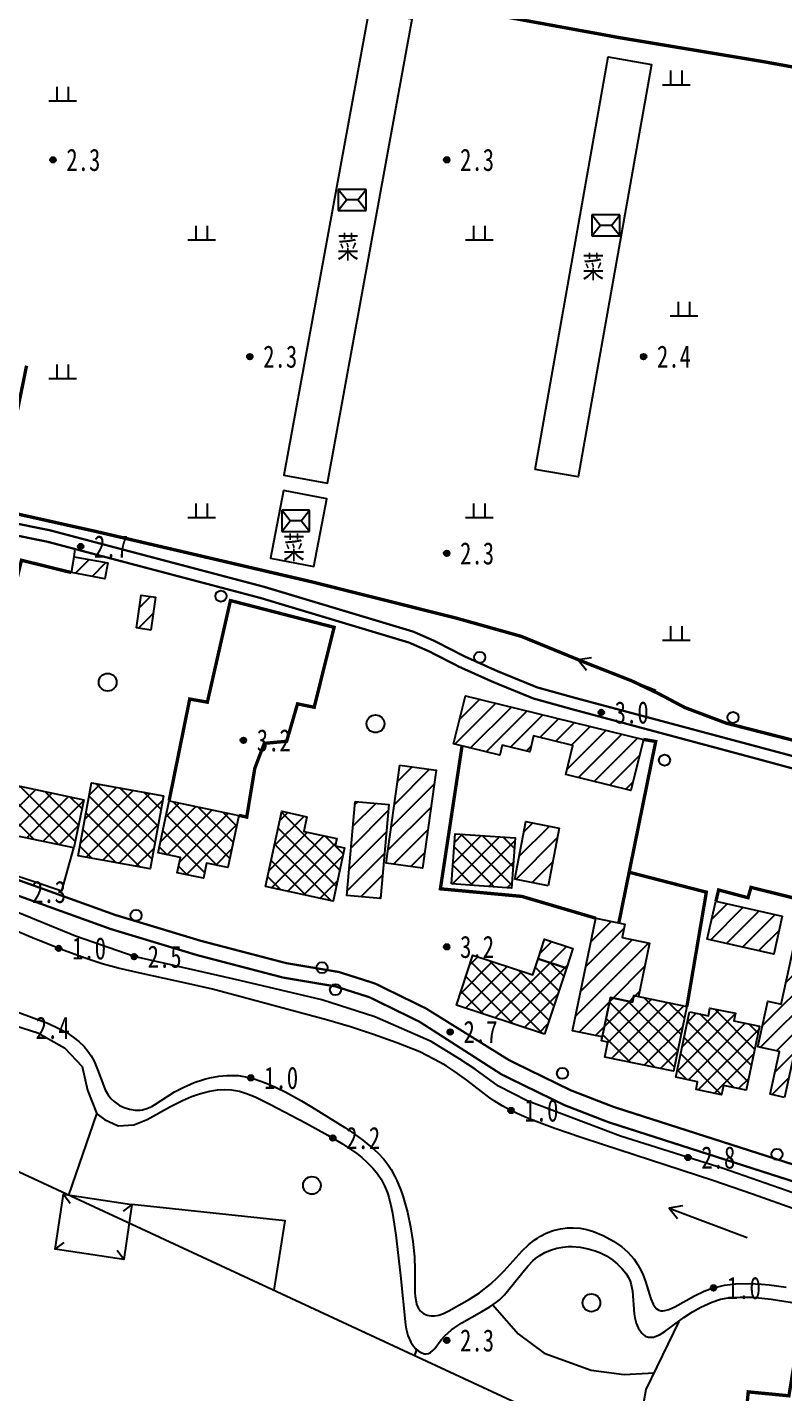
# Model space of a CAD drawing. Header units: metres. Extents: x 494039 to 619385, y 3351420 to 3402703.
# Drawn here: x 587163.4 to 587299.5, y 3393481.8 to 3393727.7 of the extents above; entities that cross this region are included whole.
import ezdxf
from ezdxf.enums import TextEntityAlignment as Align

# ---------------------------------------------------------------- set-up
doc = ezdxf.new("R2010")
doc.units = ezdxf.units.M
for name, pattern in [('2430', [0]), ('2450', [0]), ('4410a', [0]), ('8521', [0]), ('8522', [0]), ('9610', [0])]:
    doc.linetypes.add(name, pattern=pattern)
for name, color, linetype in [('210100', 130, 'Continuous'), ('220200', 130, 'Continuous'), ('261301', 141, 'Continuous'), ('310300', 8, 'Continuous'), ('310500', 8, 'Continuous'), ('310600', 8, 'Continuous'), ('330400', 8, 'Continuous'), ('380201', 8, '2430'), ('380202', 8, '2450'), ('420500', 8, 'Continuous'), ('440100', 8, 'Continuous'), ('510301', 8, 'Continuous'), ('720100', 8, 'Continuous'), ('760201', 8, '8521'), ('760202', 8, '8522'), ('810100', 8, '9610'), ('810302', 8, 'Continuous'), ('810501', 8, 'Continuous'), ('范围线', 8, 'Continuous')]:
    doc.layers.add(name, color=color, linetype=linetype)
pattern_1 = [(45, (0, 0), (-1.767766953, 1.767766953), []), (135, (0, 0), (-1.767766953, -1.767766953), [])]
pattern_2 = [(45, (0, 0), (-1.767766953, 1.767766953), [])]

# ---------------------------------------------------------------- blocks, each defined once
blk = doc.blocks.new('gc170')
at = {"linetype": 'Continuous'}
blk.add_circle((0, 0), 0.5, dxfattribs=at)
blk = doc.blocks.new('gu')
at = {"flags": 128}
for points in [[(3.75, 0), (-3.75, 0)], [(2.71, -0.6), (3.75, 0), (3.75, 0), (2.71, 0.6)]]:
    blk.add_lwpolyline(points, dxfattribs=at)
blk = doc.blocks.new('p_point')
for radius in [0.25, 0.2, 0.15, 0.1, 0.05]:
    blk.add_circle((0, 0), radius)
blk.add_point((0, 0))
blk = doc.blocks.new('v1')
blk.add_circle((0, 0), 0.8)
blk = doc.blocks.new('vm')
at = {"linetype": 'Continuous'}
for p, q in [((-0.5, 0), (-0.5, 1.3)), ((0.5, 1.3), (0.5, 0)), ((1.25, 0), (-1.25, 0))]:
    blk.add_line(p, q, dxfattribs=at)
blk = doc.blocks.new('mf')
for p, q in [((1.25, 0.95), (-1.25, 0.95)), ((-1.25, 0.95), (-1.25, -0.95)), ((0.5, 0), (-0.5, 0)), ((1.25, -0.95), (1.25, 0.95)), ((-1.25, -0.95), (1.25, -0.95))]:
    blk.add_line(p, q)
at = {"flags": 128}
for points in [[(-1.25, -0.95), (-0.5, 0), (-1.25, 0.95)], [(1.25, -0.95), (0.5, 0), (1.25, 0.95)]]:
    blk.add_lwpolyline(points, dxfattribs=at)
blk = doc.blocks.new('1-3&1-4')
at = {"layer": '310300', "linetype": 'Continuous'}
h = blk.add_hatch(dxfattribs=at)
h.set_pattern_fill('ANSI31', color=8, scale=20, style=0)
h.set_pattern_definition(pattern_2)
h.paths.add_polyline_path([(587177.8741, 3393631.2421), (587177.3479, 3393628.3826), (587171.3065, 3393629.4942), (587171.8326, 3393632.3536)])
h = blk.add_hatch(dxfattribs=at)
h.set_pattern_fill('ANSI31', color=8, scale=20, style=0)
h.set_pattern_definition(pattern_2)
h.paths.add_polyline_path([(587185.5924, 3393619.152), (587183.0071, 3393619.53), (587183.8677, 3393625.4155), (587186.453, 3393625.0375)])
h = blk.add_hatch(dxfattribs=at)
h.set_pattern_fill('ANSI31', color=8, scale=20, style=0)
h.set_pattern_definition(pattern_2)
h.paths.add_polyline_path([(587274.2377, 3393599.4485), (587271.979, 3393590.2658), (587260.2621, 3393593.1479), (587261.5503, 3393598.385), (587254.4999, 3393600.1193), (587253.7845, 3393597.2108), (587248.8429, 3393598.4263), (587248.4018, 3393596.633), (587240.0982, 3393598.6755), (587242.2252, 3393607.3228)])
h = blk.add_hatch(dxfattribs=at)
h.set_pattern_fill('ANSI31', color=8, scale=20, style=0)
h.set_pattern_definition(pattern_2)
h.paths.add_polyline_path([(587230.4251, 3393594.8269), (587236.9621, 3393593.908), (587234.4814, 3393576.2608), (587227.9444, 3393577.1797)])
h = blk.add_hatch(dxfattribs=at)
h.set_pattern_fill('ANSI31', color=8, scale=20, style=0)
h.set_pattern_definition(pattern_2)
h.paths.add_polyline_path([(587222.3828, 3393588.2621), (587228.46, 3393587.7148), (587226.9377, 3393570.8099), (587220.8604, 3393571.3572)])
h = blk.add_hatch(dxfattribs=at)
h.set_pattern_fill('ANSI31', color=8, scale=20, style=0)
h.set_pattern_definition(pattern_2)
h.paths.add_polyline_path([(587257.1035, 3393573.1105), (587251.119, 3393574.2601), (587253.1148, 3393584.6496), (587259.0993, 3393583.4999)])
h = blk.add_hatch(dxfattribs=at)
h.set_pattern_fill('ANSI31', color=8, scale=20, style=0)
h.set_pattern_definition(pattern_2)
h.paths.add_polyline_path([(587299.2383, 3393567.6405), (587297.6933, 3393560.7711), (587285.7508, 3393563.4572), (587287.2958, 3393570.3266)])
h = blk.add_hatch(dxfattribs=at)
h.set_pattern_fill('ANSI31', color=8, scale=20, style=0)
h.set_pattern_definition(pattern_2)
h.paths.add_polyline_path([(587272.5024, 3393553.341), (587272.2593, 3393552.1678), (587268.3108, 3393552.9861), (587266.8425, 3393545.9012), (587261.5161, 3393547.005), (587265.7111, 3393567.248), (587270.8991, 3393566.1728), (587270.4011, 3393563.7694), (587275.3423, 3393562.7455), (587273.3567, 3393553.164)])
h = blk.add_hatch(dxfattribs=at)
h.set_pattern_fill('ANSI31', color=8, scale=20, style=0)
h.set_pattern_definition(pattern_2)
h.paths.add_polyline_path([(587299.63, 3393534.9923), (587297.039, 3393535.5584), (587298.7172, 3393543.2397), (587294.8147, 3393544.0924), (587296.6148, 3393552.3317), (587299.0401, 3393551.8018), (587302.3288, 3393566.8542), (587308.2427, 3393565.5621), (587305.1448, 3393551.3829), (587303.2992, 3393551.7861)])
h = blk.add_hatch(dxfattribs=at)
h.set_pattern_fill('ANSI31', color=8, scale=20, style=0)
h.set_pattern_definition(pattern_2)
h.paths.add_polyline_path([(587255.3164, 3393559.9523), (587256.4757, 3393563.4594), (587261.5534, 3393561.7809), (587260.3941, 3393558.2738)])
at = {"layer": '310500', "linetype": 'Continuous'}
h = blk.add_hatch(dxfattribs=at)
h.set_pattern_fill('ANSI37', color=8, scale=20, style=0)
h.set_pattern_definition(pattern_1)
h.paths.add_polyline_path([(587173.5797, 3393588.5916), (587171.735, 3393579.9094), (587159.6431, 3393582.4785), (587161.4878, 3393591.1607)])
h = blk.add_hatch(dxfattribs=at)
h.set_pattern_fill('ANSI37', color=8, scale=20, style=0)
h.set_pattern_definition(pattern_1)
h.paths.add_polyline_path([(587187.905, 3393589.3011), (587185.5126, 3393576.1354), (587172.5358, 3393578.4935), (587174.9283, 3393591.6592)])
h = blk.add_hatch(dxfattribs=at)
h.set_pattern_fill('ANSI37', color=8, scale=20, style=0)
h.set_pattern_definition(pattern_1)
h.paths.add_polyline_path([(587201.46, 3393585.7794), (587199.4945, 3393576.3599), (587195.6268, 3393577.1669), (587195.0646, 3393574.4726), (587190.3638, 3393575.4534), (587190.9305, 3393578.1695), (587186.9356, 3393579.0031), (587188.8965, 3393588.4009)])
h = blk.add_hatch(dxfattribs=at)
h.set_pattern_fill('ANSI37', color=8, scale=20, style=0)
h.set_pattern_definition(pattern_1)
h.paths.add_polyline_path([(587206.2417, 3393572.9442), (587209.1597, 3393586.5078), (587213.6961, 3393585.5318), (587213.126, 3393582.8815), (587219.081, 3393581.6004), (587218.7929, 3393580.2612), (587220.4524, 3393579.9042), (587218.3926, 3393570.33)])
h = blk.add_hatch(dxfattribs=at)
h.set_pattern_fill('ANSI37', color=8, scale=20, style=0)
h.set_pattern_definition(pattern_1)
h.paths.add_polyline_path([(587239.7116, 3393573.4246), (587240.3443, 3393582.4634), (587251.1629, 3393581.7061), (587250.5302, 3393572.6673)])
h = blk.add_hatch(dxfattribs=at)
h.set_pattern_fill('ANSI37', color=8, scale=20, style=0)
h.set_pattern_definition(pattern_1)
h.paths.add_polyline_path([(587256.4603, 3393546.3735), (587240.5891, 3393551.6199), (587243.5594, 3393560.6055), (587254.3529, 3393557.0376), (587255.3164, 3393559.9523), (587260.3941, 3393558.2738)])
h = blk.add_hatch(dxfattribs=at)
h.set_pattern_fill('ANSI37', color=8, scale=20, style=0)
h.set_pattern_definition(pattern_1)
h.paths.add_polyline_path([(587282.0739, 3393551.3575), (587279.6577, 3393539.6983), (587267.3199, 3393542.2551), (587267.8736, 3393544.9273), (587266.6915, 3393545.1723), (587268.3108, 3393552.9861), (587272.2593, 3393552.1678), (587272.5024, 3393553.341)])
h = blk.add_hatch(dxfattribs=at)
h.set_pattern_fill('ANSI37', color=8, scale=20, style=0)
h.set_pattern_definition(pattern_1)
h.paths.add_polyline_path([(587282.5399, 3393550.4032), (587285.9441, 3393549.6977), (587286.231, 3393551.0823), (587290.7964, 3393550.1362), (587290.5104, 3393548.7561), (587295.1524, 3393547.7941), (587292.7671, 3393536.2835), (587288.6669, 3393537.1332), (587288.3243, 3393535.48), (587283.7142, 3393536.4354), (587283.9971, 3393537.8007), (587280.0958, 3393538.6092)])
at = {"layer": '210100', "color": 141, "linetype": 'Continuous', "flags": 128}
for points in [[(587234.0068, 3393543.1965), (587229.8493, 3393544.8076), (587225.6682, 3393546.3464), (587221.545, 3393547.7065), (587217.1902, 3393548.9753), (587196.6807, 3393554.4546), (587192.4626, 3393555.4707), (587183.6608, 3393557.3398), (587179.7406, 3393558.2541), (587176.8778, 3393559.046), (587173.8094, 3393560.0472), (587170.0172, 3393561.4395), (587164.7556, 3393563.542), (587158.0344, 3393566.3812)], [(587161.554, 3393550.4013), (587167.1889, 3393548.2857), (587168.9546, 3393547.4841), (587170.5414, 3393546.6023), (587171.6259, 3393545.8672), (587172.6499, 3393545.0438), (587173.5928, 3393544.1327), (587174.2732, 3393543.3391), (587174.8729, 3393542.4847), (587175.4007, 3393541.5195), (587176.0172, 3393540.0307), (587177.1257, 3393537.0006), (587177.4152, 3393536.3645), (587177.9209, 3393535.4659), (587178.4299, 3393534.7839), (587178.983, 3393534.229), (587179.9622, 3393533.55), (587180.7909, 3393533.1592), (587181.7659, 3393532.8563), (587182.7595, 3393532.7066), (587183.6807, 3393532.7227), (587184.0925, 3393532.7852), (587184.8913, 3393533.0019), (587185.7899, 3393533.3817), (587186.2916, 3393533.6466), (587189.8817, 3393535.9732), (587191.3995, 3393536.7996), (587193.4312, 3393537.6646), (587195.2853, 3393538.2583), (587196.222, 3393538.4929), (587197.8668, 3393538.7977), (587199.2739, 3393538.941), (587199.9736, 3393538.967), (587201.36, 3393538.9156), (587202.9594, 3393538.6667), (587204.2188, 3393538.3431), (587206.0813, 3393537.6972), (587207.9192, 3393536.905), (587210.0395, 3393535.8492), (587212.7372, 3393534.3539), (587214.5212, 3393533.3038), (587220.53, 3393529.5704), (587221.806, 3393528.7128), (587223.7803, 3393527.2835), (587225.8569, 3393525.5512), (587226.5023, 3393524.9333), (587227.5103, 3393523.8449), (587228.2433, 3393522.9104), (587228.8408, 3393522.0051), (587229.5401, 3393520.7282), (587229.8821, 3393520.0051), (587230.5875, 3393518.2734), (587230.9389, 3393517.271), (587231.7965, 3393514.3115), (587232.3611, 3393511.7187), (587232.7783, 3393509.0695), (587233.0483, 3393506.2954), (587233.1418, 3393503.9266), (587233.1323, 3393499.8367), (587233.1748, 3393499.2026), (587233.332, 3393498.1626), (587233.4404, 3393497.7526), (587233.689, 3393497.1297), (587234.1208, 3393496.5025), (587234.7285, 3393496.0358), (587235.3411, 3393495.7998), (587236.0634, 3393495.68), (587236.6479, 3393495.6795), (587237.4314, 3393495.8116), (587238.2522, 3393496.0967), (587239.255, 3393496.5958), (587242.9771, 3393498.6828), (587244.7754, 3393499.828), (587246.7564, 3393501.3935), (587248.1311, 3393502.667), (587249.1888, 3393503.7549), (587252.4366, 3393507.3586), (587253.5428, 3393508.4305), (587254.5991, 3393509.2918), (587255.1619, 3393509.6794), (587255.72, 3393510.0154), (587256.7782, 3393510.5414), (587258.0167, 3393511.0042), (587259.3007, 3393511.3314), (587260.6104, 3393511.5098), (587261.607, 3393511.5346), (587262.841, 3393511.4285), (587264.0634, 3393511.1899), (587265.2671, 3393510.8381), (587267.0197, 3393510.1308), (587268.8586, 3393509.1317), (587270.3737, 3393508.0665), (587271.3704, 3393507.1938), (587272.5603, 3393505.8661), (587273.2493, 3393504.8722), (587273.5621, 3393504.3367), (587274.1219, 3393503.1766), (587274.6084, 3393501.829), (587275.5694, 3393498.7041), (587275.9803, 3393497.7653), (587276.3453, 3393497.2055), (587276.5518, 3393496.9842), (587277.03, 3393496.6792), (587277.4217, 3393496.5879), (587277.7417, 3393496.5812), (587278.0818, 3393496.6215), (587278.8139, 3393496.8231), (587279.8747, 3393497.2867), (587283.456, 3393499.2907), (587285.1536, 3393500.0893), (587286.6476, 3393500.6349), (587287.3837, 3393500.8521), (587288.8466, 3393501.1875), (587290.9043, 3393501.4558), (587293.3189, 3393501.5081), (587295.5074, 3393501.3824), (587296.8878, 3393501.2419), (587299.9402, 3393500.8065)]]:
    blk.add_lwpolyline(points, dxfattribs=at)
at = {"layer": '210100', "color": 141, "linetype": 'Continuous', "elevation": 1.1471, "flags": 128}
blk.add_lwpolyline([(587314.6453, 3393510.1912), (587293.8936, 3393517.5474), (587286.7435, 3393520.0275), (587267.0879, 3393526.4283), (587263.0276, 3393527.7716), (587258.3124, 3393529.4028), (587254.9737, 3393530.6542), (587252.8727, 3393531.5168), (587250.6435, 3393532.5351), (587248.8182, 3393533.4893), (587247.3901, 3393534.352), (587246.4099, 3393535.0261), (587242.459, 3393538.122), (587240.4014, 3393539.6278), (587238.7654, 3393540.6604), (587237.6924, 3393541.2678), (587234.0068, 3393543.1965)], dxfattribs=at)
at = {"layer": '220200', "color": 141, "linetype": 'Continuous', "const_width": 0.6, "elevation": 2.7528, "flags": 128}
blk.add_lwpolyline([(586975.3029, 3393854.1911), (586971.4766, 3393780.7536), (586971.2486, 3393778.3995), (586991.7256, 3393775.148), (587049.5524, 3393766.222), (587119.0809, 3393753.5581), (587189.5482, 3393740.4856), (587270.1814, 3393725.7631), (587296.1809, 3393721.4279), (587344.5556, 3393712.5714)], dxfattribs=at)
at = {"layer": '220200', "color": 141, "linetype": 'Continuous', "const_width": 0.6, "flags": 128}
blk.add_lwpolyline([(587318.4405, 3393594.8861), (587289.1028, 3393602.395), (587281.6946, 3393605.1923), (587277.0267, 3393607.6764), (587272.122, 3393610.0087), (587264.1733, 3393613.1275), (587252.2926, 3393617.9999), (587240.6333, 3393621.2773), (587214.6617, 3393627.8006), (587175.6448, 3393636.9133), (587157.985, 3393640.8466), (587163.2455, 3393666.7395)], dxfattribs=at)
at = {"layer": '310300', "color": 8, "linetype": 'Continuous', "flags": 128}
for points, elevation in [([(587177.8741, 3393631.2421), (587177.3479, 3393628.3826), (587171.3065, 3393629.4942), (587171.8326, 3393632.3536)], 5.6739), ([(587299.2383, 3393567.6405), (587297.6933, 3393560.7711), (587285.7508, 3393563.4572), (587287.2958, 3393570.3266)], 6.3253), ([(587255.3164, 3393559.9523), (587256.4757, 3393563.4594), (587261.5534, 3393561.7809), (587260.3941, 3393558.2738)], 6.3996)]:
    blk.add_lwpolyline(points, close=True, dxfattribs=dict(at, elevation=elevation))
for points in [[(587185.5924, 3393619.152), (587183.0071, 3393619.53), (587183.8677, 3393625.4155), (587186.453, 3393625.0375)], [(587274.2377, 3393599.4485), (587271.979, 3393590.2658), (587260.2621, 3393593.1479), (587261.5503, 3393598.385), (587254.4999, 3393600.1193), (587253.7845, 3393597.2108), (587248.8429, 3393598.4263), (587248.4018, 3393596.633), (587240.0982, 3393598.6755), (587242.2252, 3393607.3228)], [(587230.4251, 3393594.8269), (587236.9621, 3393593.908), (587234.4814, 3393576.2608), (587227.9444, 3393577.1797)], [(587222.3828, 3393588.2621), (587228.46, 3393587.7148), (587226.9377, 3393570.8099), (587220.8604, 3393571.3572)], [(587257.1035, 3393573.1105), (587251.119, 3393574.2601), (587253.1148, 3393584.6496), (587259.0993, 3393583.4999)], [(587272.5024, 3393553.341), (587272.2593, 3393552.1678), (587268.3108, 3393552.9861), (587266.8425, 3393545.9012), (587261.5161, 3393547.005), (587265.7111, 3393567.248), (587270.8991, 3393566.1728), (587270.4011, 3393563.7694), (587275.3423, 3393562.7455), (587273.3567, 3393553.164)], [(587299.63, 3393534.9923), (587297.039, 3393535.5584), (587298.7172, 3393543.2397), (587294.8147, 3393544.0924), (587296.6148, 3393552.3317), (587299.0401, 3393551.8018), (587302.3288, 3393566.8542), (587308.2427, 3393565.5621), (587305.1448, 3393551.3829), (587303.2992, 3393551.7861)]]:
    blk.add_lwpolyline(points, close=True, dxfattribs=at)
at = {"layer": '310500', "color": 8, "linetype": 'Continuous', "flags": 128}
for points, elevation in [([(587173.5797, 3393588.5916), (587171.735, 3393579.9094), (587159.6431, 3393582.4785), (587161.4878, 3393591.1607)], 10.0063), ([(587187.905, 3393589.3011), (587185.5126, 3393576.1354), (587172.5358, 3393578.4935), (587174.9283, 3393591.6592)], 14.4156), ([(587206.2417, 3393572.9442), (587209.1597, 3393586.5078), (587213.6961, 3393585.5318), (587213.126, 3393582.8815), (587219.081, 3393581.6004), (587218.7929, 3393580.2612), (587220.4524, 3393579.9042), (587218.3926, 3393570.33)], 10.9493), ([(587239.7116, 3393573.4246), (587240.3443, 3393582.4634), (587251.1629, 3393581.7061), (587250.5302, 3393572.6673)], 15.0018), ([(587282.0739, 3393551.3575), (587279.6577, 3393539.6983), (587267.3199, 3393542.2551), (587267.8736, 3393544.9273), (587266.6915, 3393545.1723), (587268.3108, 3393552.9861), (587272.2593, 3393552.1678), (587272.5024, 3393553.341)], 13.6747)]:
    blk.add_lwpolyline(points, close=True, dxfattribs=dict(at, elevation=elevation))
for points in [[(587201.46, 3393585.7794), (587199.4945, 3393576.3599), (587195.6268, 3393577.1669), (587195.0646, 3393574.4726), (587190.3638, 3393575.4534), (587190.9305, 3393578.1695), (587186.9356, 3393579.0031), (587188.8965, 3393588.4009)], [(587256.4603, 3393546.3735), (587240.5891, 3393551.6199), (587243.5594, 3393560.6055), (587254.3529, 3393557.0376), (587255.3164, 3393559.9523), (587260.3941, 3393558.2738)], [(587282.5399, 3393550.4032), (587285.9441, 3393549.6977), (587286.231, 3393551.0823), (587290.7964, 3393550.1362), (587290.5104, 3393548.7561), (587295.1524, 3393547.7941), (587292.7671, 3393536.2835), (587288.6669, 3393537.1332), (587288.3243, 3393535.48), (587283.7142, 3393536.4354), (587283.9971, 3393537.8007), (587280.0958, 3393538.6092)]]:
    blk.add_lwpolyline(points, close=True, dxfattribs=at)
at = {"layer": '310600', "color": 8, "linetype": 'Continuous'}
for p, q in [((587169.8795, 3393517.5643), (587171.0682, 3393515.9559)), ((587182.2137, 3393515.7135), (587180.6053, 3393514.5248)), ((587168.3926, 3393507.6551), (587170.001, 3393508.8438)), ((587180.7268, 3393505.8043), (587179.5381, 3393507.4127))]:
    blk.add_line(p, q, dxfattribs=at)
at = {"layer": '310600', "color": 8, "linetype": 'Continuous', "elevation": 7.04, "flags": 128}
blk.add_lwpolyline([(587182.2137, 3393515.7135), (587180.7268, 3393505.8043), (587168.3926, 3393507.6551), (587169.8795, 3393517.5643)], close=True, dxfattribs=at)
at = {"layer": '330400', "color": 8, "linetype": 'Continuous', "flags": 128}
blk.add_lwpolyline([(587224.8098, 3393730.5741), (587209.5666, 3393647.0327), (587217.3749, 3393645.608), (587232.618, 3393729.1494)], close=True, dxfattribs=at)
for points, elevation in [([(587254.7534, 3393648.0803), (587267.917, 3393722.3648), (587275.6974, 3393720.9861), (587262.5338, 3393646.7016)], 3.7843), ([(587209.5061, 3393644.2623), (587207.1642, 3393632.1121), (587214.9644, 3393630.6087), (587217.3063, 3393642.7589)], 3.814)]:
    blk.add_lwpolyline(points, close=True, dxfattribs=dict(at, elevation=elevation))
at = {"layer": '380201', "color": 8, "linetype": '2430', "const_width": 0.6, "flags": 128}
for points in [[(587171.3065, 3393629.4942), (587162.3288, 3393631.7117), (587153.4627, 3393594.8026)], [(587201.46, 3393585.7794), (587202.8646, 3393585.4608), (587204.3109, 3393594.229), (587206.0178, 3393598.7388), (587210.049, 3393599.1193), (587212.005, 3393605.8548), (587215.0052, 3393605.2397), (587218.5899, 3393619.637), (587199.9323, 3393624.4576), (587195.7815, 3393606.1554), (587192.6092, 3393606.7268), (587188.8965, 3393588.4009)], [(587269.8228, 3393566.3959), (587276.4613, 3393599.0763), (587274.2377, 3393599.4485)], [(587282.0739, 3393551.3575), (587285.5754, 3393571.9481), (587271.6799, 3393575.5381)], [(587314.6076, 3393574.3073), (587310.3053, 3393575.3611), (587308.8787, 3393569.0029), (587293.6121, 3393572.8152), (587293.0819, 3393570.9463), (587287.7776, 3393572.3479), (587287.2958, 3393570.3266)], [(587292.5862, 3393476.3636), (587293.1075, 3393481.9746), (587300.4328, 3393481.2703), (587303.1072, 3393497.6171)]]:
    blk.add_lwpolyline(points, dxfattribs=at)
at = {"layer": '380201', "color": 8, "linetype": '2430', "const_width": 0.6, "elevation": 6.1478, "flags": 128}
blk.add_lwpolyline([(587241.6149, 3393598.3024), (587237.7144, 3393572.5489), (587252.347, 3393571.1927), (587265.7111, 3393567.248)], dxfattribs=at)
at = {"layer": '380202', "color": 8, "linetype": '2450', "flags": 128}
blk.add_lwpolyline([(587159.2566, 3393575.693), (587169.5944, 3393572.1759), (587171.735, 3393579.9094)], dxfattribs=at)
for points, elevation in [([(587207.7951, 3393500.2679), (587209.7545, 3393512.7935), (587182.2137, 3393515.7135)], 5.2912), ([(587280.5935, 3393494.6723), (587274.7054, 3393482.3846), (587272.7001, 3393471.154), (587269.8123, 3393465.5638), (587271.0899, 3393463.7807), (587289.6748, 3393459.8879), (587291.1616, 3393465.9808)], 4.8986)]:
    blk.add_lwpolyline(points, dxfattribs=dict(at, elevation=elevation))
at = {"layer": '420500', "color": 8, "linetype": 'Continuous', "const_width": 0.4, "flags": 128}
for points in [[(587037.8477, 3393609.3694), (587044.7478, 3393609.1878), (587061.1886, 3393606.8138), (587083.9092, 3393601.711), (587112.839, 3393593.2635), (587128.8344, 3393588.1368), (587145.469, 3393580.7992), (587160.0255, 3393574.7599), (587179.2385, 3393567.8336), (587194.6601, 3393563.1716), (587209.9942, 3393559.1647), (587219.4299, 3393557.5772), (587225.9361, 3393555.5069), (587235.1197, 3393551.0106)], [(587233.9506, 3393548.6227), (587224.943, 3393553.0328), (587218.8031, 3393554.9866), (587209.4365, 3393556.5625), (587193.9391, 3393560.612), (587178.4024, 3393565.3089), (587159.0648, 3393572.2801), (587144.4225, 3393578.3549), (587127.8904, 3393585.6475), (587112.0605, 3393590.7211), (587083.2446, 3393599.1353), (587060.7066, 3393604.1972), (587044.522, 3393606.5341), (587039.6762, 3393606.8699), (587036.3143, 3393606.1337)], [(587235.1197, 3393551.0106), (587250.1707, 3393541.6484), (587261.1665, 3393536.278), (587268.8956, 3393533.2811), (587314.4543, 3393518.6588), (587320.287, 3393515.9292), (587327.7392, 3393512.2277), (587333.8717, 3393509.7501), (587353.6174, 3393505.3435), (587366.6531, 3393501.6932), (587379.6963, 3393495.836), (587388.2665, 3393492.7859), (587400.5658, 3393489.8577), (587418.67, 3393485.3779), (587433.0359, 3393482.9835)], [(587432.5588, 3393480.1207), (587418.082, 3393482.5336), (587399.8812, 3393487.0373), (587387.4414, 3393489.9989), (587378.6136, 3393493.1408), (587365.6618, 3393498.9569), (587352.9095, 3393502.5279), (587333.0062, 3393506.9696), (587326.5483, 3393509.5787), (587319.0262, 3393513.3149), (587313.3946, 3393515.9503), (587267.9257, 3393530.5443), (587260.003, 3393533.6164), (587248.7637, 3393539.1056), (587233.9506, 3393548.6227)]]:
    blk.add_lwpolyline(points, dxfattribs=at)
at = {"layer": '440100', "color": 8, "linetype": '4410a', "const_width": 0.4, "flags": 128}
blk.add_lwpolyline([(587026.8139, 3393614.1173), (587029.1927, 3393616.094), (587029.9049, 3393617.9837), (587036.467, 3393651.3863), (587038.5062, 3393661.4203), (587039.3919, 3393661.9094), (587072.9448, 3393656.6953), (587084.8762, 3393655.2802), (587098.165, 3393653.9451), (587111.0781, 3393646.8543), (587119.313, 3393644.4432), (587136.4676, 3393640.2059), (587138.5615, 3393640.278), (587143.292, 3393640.8233), (587149.9519, 3393640.652), (587167.4826, 3393637.0957), (587205.9826, 3393626.9285), (587232.8366, 3393618.8582), (587236.66, 3393617.1766), (587242.0486, 3393614.4094), (587248.0634, 3393611.7091), (587255.1371, 3393608.818), (587262.0558, 3393606.8982), (587316.3925, 3393592.3658)], dxfattribs=at)
at = {"layer": '440100', "color": 8, "linetype": 'Continuous', "const_width": 0.4, "flags": 128}
blk.add_lwpolyline([(587030.7246, 3393610.1153), (587031.5982, 3393614.2133), (587031.9387, 3393617.405), (587038.5334, 3393650.9734), (587039.78, 3393659.7166), (587072.6588, 3393654.6073), (587084.6477, 3393653.1853), (587097.5257, 3393651.8924), (587110.2652, 3393644.8967), (587118.7641, 3393642.4083), (587136.247, 3393638.0899), (587138.7187, 3393638.1749), (587143.3861, 3393638.713), (587149.7135, 3393638.5502), (587167.0037, 3393635.0428), (587205.4102, 3393624.9002), (587232.1065, 3393616.8774), (587235.7537, 3393615.2732), (587241.1352, 3393612.5097), (587247.233, 3393609.772), (587254.4545, 3393606.8206), (587261.5011, 3393604.8653), (587295.1259, 3393595.8445), (587331.4552, 3393585.9375)], dxfattribs=at)
at = {"layer": '760201', "color": 8, "linetype": '8521', "flags": 128}
blk.add_lwpolyline([(587022.6825, 3393586.2015), (587022.6825, 3393586.2015), (587024.7026, 3393589.3281), (587026.6394, 3393590.738), (587030.0669, 3393591.2479), (587032.6031, 3393591.2026), (587047.0794, 3393587.5283), (587118.0907, 3393567.7894), (587143.2461, 3393559.5901), (587149.4582, 3393556.8199), (587155.3131, 3393551.8587), (587160.002, 3393548.3236), (587165.2563, 3393546.6371), (587170.0897, 3393543.9077), (587173.2405, 3393540.5557), (587174.2026, 3393536.3211), (587175.8667, 3393532.0348), (587177.2744, 3393531.0139), (587179.7414, 3393529.8996), (587182.5749, 3393530.0442), (587184.9731, 3393530.9971), (587189.1721, 3393533.3573), (587191.3148, 3393534.4418), (587192.9131, 3393535.1417), (587194.3557, 3393535.6566), (587196.1816, 3393536.1403), (587197.6151, 3393536.3669), (587198.9429, 3393536.4438), (587200.1466, 3393536.3799), (587201.5632, 3393536.1054), (587202.8433, 3393535.699), (587204.38, 3393535.0702), (587207.1211, 3393533.7335), (587213.4338, 3393530.425), (587217.4779, 3393528.197), (587220.1163, 3393526.6282), (587222.6552, 3393524.907), (587223.5629, 3393524.193), (587224.5054, 3393523.3567), (587225.5729, 3393522.2568), (587226.403, 3393521.2457), (587227.0721, 3393520.2633), (587227.6861, 3393519.0951), (587228.1818, 3393517.8139), (587228.4154, 3393517.0592), (587228.8452, 3393515.32), (587229.0774, 3393514.1392), (587229.6747, 3393510.1672), (587230.5243, 3393502.9189), (587231.4501, 3393494.05), (587231.5816, 3393493.3007), (587231.8775, 3393492.1404), (587232.3909, 3393490.9232), (587232.8803, 3393490.1865), (587233.2902, 3393489.7388), (587233.7215, 3393489.3756), (587234.2717, 3393489.035), (587234.7661, 3393488.8483), (587235.1778, 3393488.8028), (587235.5733, 3393488.8836), (587235.9435, 3393489.0756), (587236.4073, 3393489.4669), (587236.6853, 3393489.7702), (587237.882, 3393491.3285), (587238.5399, 3393492.0803), (587239.7032, 3393493.1278), (587240.3119, 3393493.5836), (587241.5649, 3393494.4008), (587245.1919, 3393496.4162), (587246.6345, 3393497.2777), (587247.8018, 3393498.1084), (587248.3301, 3393498.5553), (587249.2433, 3393499.4664), (587249.8198, 3393500.1208), (587252.2955, 3393503.2523), (587253.4346, 3393504.6042), (587254.3518, 3393505.5388), (587254.8409, 3393505.9672), (587255.6123, 3393506.5365), (587256.5079, 3393507.0468), (587257.552, 3393507.4931), (587258.6446, 3393507.8268), (587259.7669, 3393508.0424), (587260.6822, 3393508.1231), (587261.4106, 3393508.1314), (587262.8633, 3393508.0199), (587264.2944, 3393507.7553), (587265.5684, 3393507.3834), (587266.5117, 3393507.0085), (587267.5895, 3393506.4559), (587268.7163, 3393505.7077), (587269.6094, 3393504.9662), (587270.424, 3393504.1418), (587271.0664, 3393503.3382), (587271.5433, 3393502.5784), (587271.8693, 3393501.8795), (587272.0724, 3393501.252), (587272.2893, 3393500.1095), (587272.5914, 3393496.0055), (587272.7, 3393495.3253), (587272.9632, 3393494.3237), (587273.3279, 3393493.4765), (587273.9411, 3393492.5728), (587274.1631, 3393492.3416), (587274.5797, 3393492.0237), (587275.1372, 3393491.8172), (587275.6939, 3393491.7971), (587276.0397, 3393491.8535), (587276.393, 3393491.9539), (587277.1174, 3393492.2651), (587278.1078, 3393492.8517), (587281.5442, 3393495.3554), (587283.0796, 3393496.3659), (587284.5867, 3393497.2353), (587286.5607, 3393498.1517), (587288.1366, 3393498.656), (587289.8678, 3393498.9479), (587291.6442, 3393499.0503), (587293.9094, 3393499.0009), (587295.5729, 3393498.8699), (587297.2541, 3393498.6666), (587300.6519, 3393498.1058), (587302.8956, 3393497.6677), (587307.3521, 3393496.6976), (587311.399, 3393495.688), (587314.2987, 3393494.8146), (587317.045, 3393493.7893), (587326.632, 3393489.672)], dxfattribs=at)
at = {"layer": '760202', "color": 8, "linetype": '8522', "flags": 128}
for points in [[(587236.0808, 3393545.08), (587225.8953, 3393549.4832), (587216.3898, 3393552.5663), (587201.6129, 3393556.0517), (587182.6282, 3393560.337), (587172.0454, 3393564.0495), (587140.5392, 3393576.9075), (587132.3967, 3393581.3876), (587126.4391, 3393584.9451), (587107.0419, 3393590.3231), (587101.1588, 3393592.7028), (587089.8669, 3393595.579), (587072.9312, 3393599.4342), (587052.4834, 3393603.5615), (587048.0789, 3393604.1814), (587044.9722, 3393604.2121), (587039.2488, 3393604.1527), (587035.9306, 3393603.2111), (587030.9676, 3393602.8702), (587029.5642, 3393602.9733), (587026.9948, 3393604.5026), (587017.134, 3393614.3993), (586983.9675, 3393650.0657), (586954.4621, 3393678.865)], [(587461.2056, 3393464.4631), (587447.4603, 3393468.9867), (587434.8364, 3393471.1728), (587424.5234, 3393478.9166), (587418.3704, 3393481.1138), (587384.035, 3393489.5426), (587373.9512, 3393493.4929), (587369.4365, 3393495.7396), (587358.8588, 3393499.1059), (587345.5209, 3393502.505), (587327.7118, 3393507.9784), (587316.5498, 3393511.8385), (587311.2581, 3393514.2548), (587288.6095, 3393522.1679), (587270.1515, 3393528.0272), (587253.3087, 3393534.3886), (587248.1454, 3393537.021), (587243.9723, 3393540.0885), (587241.2272, 3393541.8677), (587236.0808, 3393545.08)]]:
    blk.add_lwpolyline(points, dxfattribs=at)
at = {"layer": '810100', "color": 8, "linetype": '9610', "flags": 128}
for points in [[(587171.8326, 3393632.3536), (587171.9988, 3393633.7236)], [(587170.85, 3393517.4187), (587175.8667, 3393532.0348)], [(587247.1741, 3393497.6483), (587251.7186, 3393492.4317), (587256.3938, 3393488.9196), (587264.8399, 3393485.9068), (587270.7715, 3393485.1209), (587276.1638, 3393485.4282)]]:
    blk.add_lwpolyline(points, dxfattribs=at)
at = {"layer": '810100', "color": 8, "linetype": '9610', "elevation": 3.367, "flags": 128}
blk.add_lwpolyline([(587233.4047, 3393489.6331), (587233.0726, 3393488.5335)], dxfattribs=at)
at = {"layer": '范围线', "color": 8, "flags": 128}
blk.add_lwpolyline([(580974.9971, 3398172.2884), (580158.1729, 3397748.7629), (583102.2681, 3395406.1495), (589376.9328, 3392493.3034), (594318.9563, 3392016.403), (594002.9657, 3392059.9931), (593709.5027, 3392110.274), (593489.39, 3392154.2585), (593446.55, 3392164.1073), (593184.0367, 3392224.4585), (592856.0894, 3392311.9807), (592630.9821, 3392379.424), (592345.2786, 3392474.0542), (592112.8421, 3392558.6278), (591835.9381, 3392668.5492), (591571.4074, 3392783.2499), (591303.4331, 3392909.9936), (591275.2655, 3392923.316), (591065.2798, 3393031.2284), (591019.813, 3393054.5939), (590886.2864, 3393127.1825), (590776.1303, 3393189.2284), (589711.9005, 3393302.4152), (583546.9224, 3396125.8295)], close=True, dxfattribs=at)
at = {"layer": '261301', "color": 141, "linetype": 'Continuous', "xscale": 2, "yscale": 2}
for p, rotation in [((587269.5037, 3393611.036, 2.5848), 158.577528958358), ((587285.8968, 3393512.4077, 1.2014), 159.1905937991479)]:
    blk.add_blockref('gu', p, dxfattribs=dict(at, rotation=rotation))
at = {"layer": '330400', "color": 8, "linetype": 'Continuous', "xscale": 2, "yscale": 2}
for p in [(587221.8358, 3393696.5877), (587267.4928, 3393692.0115), (587211.6894, 3393638.8009)]:
    blk.add_blockref('mf', p, dxfattribs=at)
at = {"layer": '510301', "color": 8, "linetype": 'Continuous', "xscale": 2, "yscale": 2}
for p in [(587198.2175, 3393625.2489, 3.0751), (587244.7975, 3393614.2419, 3.6462), (587290.3838, 3393603.4041, 3.3963), (587278.0455, 3393595.7163, 3.6105), (587182.952, 3393567.7626, 3.6347), (587216.4151, 3393558.3416, 3.6347), (587218.8344, 3393554.3943, 3.7532), (587259.6853, 3393539.3098, 4.3599), (587298.2798, 3393524.7632, 4.0031)]:
    blk.add_blockref('gc170', p, dxfattribs=at)
at = {"layer": '720100', "color": 8, "linetype": 'Continuous', "xscale": 2, "yscale": 2, "zscale": 2}
for p in [(587168.0017, 3393703.812, 2.2786), (587238.8565, 3393703.8121, 2.2857), (587203.4291, 3393668.3847, 2.3035), (587274.2838, 3393668.3848, 2.3986), (587172.9808, 3393634.1898, 2.6536), (587238.8564, 3393632.9573, 2.2819), (587266.6733, 3393604.309, 3.0467), (587202.2686, 3393599.292, 3.1837), (587169.0279, 3393561.8301, 1.0106), (587238.8562, 3393562.1026, 3.2325), (587182.6282, 3393560.337, 2.4626), (587239.4696, 3393546.784, 2.6916), (587203.5911, 3393538.5172, 1.0106), (587250.4275, 3393532.6468, 1.0106), (587218.3604, 3393527.683, 2.1725), (587282.269, 3393524.1806, 2.7599), (587286.866, 3393500.6969, 1.0106), (587238.8561, 3393491.2478, 2.3209)]:
    blk.add_blockref('p_point', p, dxfattribs=at)
at = {"layer": '810302', "color": 8, "linetype": 'Continuous', "xscale": 2, "yscale": 2}
for p in [(587280.1742, 3393717.2659), (587169.7387, 3393714.3464), (587194.7387, 3393689.3464), (587244.7387, 3393689.3464), (587281.538, 3393675.6595), (587169.7387, 3393664.3464), (587194.7387, 3393639.3464), (587244.7387, 3393639.3464), (587280.1742, 3393617.2659)]:
    blk.add_blockref('vm', p, dxfattribs=at)
at = {"layer": '810501', "color": 8, "linetype": 'Continuous', "xscale": 2, "yscale": 2}
for p in [(587177.8373, 3393609.7433, 4.1064), (587226.0355, 3393602.2746, 4.1064), (587214.5963, 3393519.1556, 4.1064), (587264.8907, 3393498.0123, 4.1064)]:
    blk.add_blockref('v1', p, dxfattribs=at)
at = {"color": 8, "width": 0.75}
for p in [(587221.0923, 3393688.091, 3.8239), (587265.2254, 3393684.5332, 3.7843), (587211.3602, 3393633.962, 3.814)]:
    blk.add_text('菜', height=4, dxfattribs=at).set_placement(p, align=Align.MIDDLE_CENTER)
at = {"layer": '720100', "color": 8, "width": 0.75}
for s, p in [('2.3', (587170.4017, 3393703.812, 2.2786)), ('2.3', (587241.2565, 3393703.8121, 2.2857)), ('2.3', (587205.8291, 3393668.3847, 2.3035)), ('2.4', (587276.6838, 3393668.3848, 2.3986)), ('2.7', (587175.3808, 3393634.1898, 2.6536)), ('2.3', (587241.2564, 3393632.9573, 2.2819)), ('3.0', (587269.0733, 3393604.309, 3.0467)), ('3.2', (587204.6686, 3393599.292, 3.1837)), ('2.3', (587164.213, 3393571.9927, 2.3449)), ('1.0', (587171.4279, 3393561.8301, 1.0106)), ('3.2', (587241.2562, 3393562.1026, 3.2325)), ('2.5', (587185.0282, 3393560.337, 2.4626)), ('2.4', (587164.8816, 3393547.5277, 2.3763)), ('2.7', (587241.8696, 3393546.784, 2.6916)), ('1.0', (587205.9911, 3393538.5172, 1.0106)), ('1.0', (587252.8275, 3393532.6468, 1.0106)), ('2.2', (587220.7604, 3393527.683, 2.1725)), ('2.8', (587284.669, 3393524.1806, 2.7599)), ('1.0', (587289.266, 3393500.6969, 1.0106)), ('2.3', (587241.2561, 3393491.2478, 2.3209))]:
    blk.add_text(s, height=4, dxfattribs=at).set_placement(p, align=Align.MIDDLE_LEFT)

msp = doc.modelspace()

# ---------------------------------------------------------------- block references
msp.add_blockref('1-3&1-4', (0, 0))

doc.saveas('drawing.dxf')
